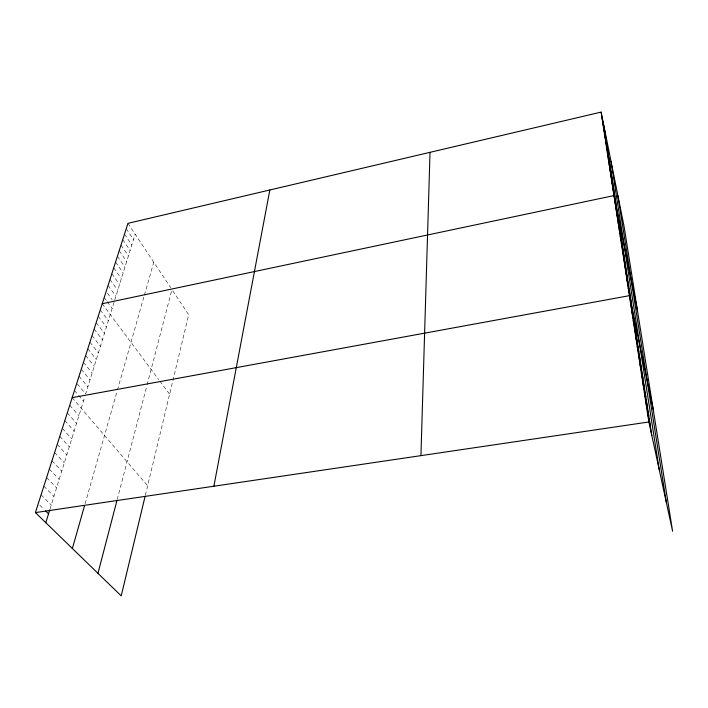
<?xml version="1.0" encoding="UTF-8"?>
<svg xmlns="http://www.w3.org/2000/svg" width="708" height="708" viewBox="0 0 708 708"><rect width="100%" height="100%" fill="white"/><g stroke="black" fill="none" stroke-linecap="round" stroke-linejoin="round"><path stroke-width="0.53" stroke-dasharray="3.54 2.66" d="M145.379 495.184L188.682 314.759L171.947 289.563M117.218 499.476L146.813 385.957M147.087 384.913L171.663 290.634M85.093 503.786L117.183 390.913M117.448 389.958L144.131 296.103M144.405 295.156L153.769 262.208M50.056 508.937L84.73 396.984M114.05 302.307L85.677 393.931L76.765 383.294M114.669 300.307L135.148 234.189M39.728 505.114L44.135 509.459M41.073 494.857L51.259 505.043M43.852 486.166L53.941 496.388M46.595 477.59L56.587 487.856M49.303 469.121L59.189 479.431M51.976 460.766L61.764 471.121M54.613 452.527L64.313 462.908M57.224 444.385L66.817 454.801M59.791 436.349L69.296 446.801M62.331 428.42L71.747 438.898M64.835 420.587L74.163 431.092M67.313 412.853L76.552 423.393M69.756 405.215L78.907 415.782M72.163 397.675L147.636 485.785M74.482 390.444L77.942 394.524M78.632 395.338L83.464 401.055M79.031 376.231L87.854 386.887M81.261 369.257L90.013 379.93M83.464 362.363L92.146 373.045M85.65 355.54L94.252 366.248M87.801 348.805L96.332 359.522M89.934 342.141L98.385 352.876M92.04 335.557L100.421 346.309M94.12 329.052L102.439 339.813M96.182 322.618L104.43 333.388M98.217 316.246L106.395 327.034M100.235 309.954L108.342 320.751M102.218 303.732L158.645 379.506M159.875 381.161L169.61 394.232M104.191 297.581L106.642 300.909M107.262 301.741L112.165 308.387M107.359 293.156L112.227 299.811M108.067 285.474L115.917 296.298M109.97 279.518L117.758 290.342M111.855 273.624L119.581 284.457M113.722 267.801L121.387 278.633M115.563 262.04L123.165 272.872M117.386 256.331L124.935 267.173M119.192 250.685L126.679 261.535M120.979 245.101L128.413 255.951M122.749 239.578L130.122 250.428M124.493 234.109L131.812 244.959M126.228 228.702L133.493 239.543M127.944 223.347L170.761 287.775"/><path stroke-width="1.06" d="M420.941 455.642L430.022 152.326M213.887 486.228L269.837 189.992M145.131 496.237L121.21 595.897L35.4 512.592L127.944 223.347L601.127 112.103L624.111 226.71L672.6 531.248L648.873 421.968L601.127 112.103M97.961 573.33L116.962 500.45M72.375 548.488L84.509 505.839M45.799 522.681L49.755 509.91M102.218 303.732L613.995 195.585L637.483 310.697M72.163 397.675L629.412 295.67L653.21 409.472M35.4 512.592L648.873 421.968M45.604 510.902L48.551 513.804M645.829 402.188L648.758 415.764M647.333 411.994L650.263 425.535M641.43 373.682L644.36 387.373M642.873 383.037L645.802 396.684M644.342 392.533L647.262 406.153M637.244 346.486L640.165 360.257M638.616 355.407L641.545 369.16M640.014 364.47L642.944 378.196M631.943 312.104L634.855 325.963M633.244 320.503L636.156 334.344M634.554 329.034L637.474 342.858M635.89 337.689L638.811 351.487M627.023 280.164L629.925 294.077M628.208 287.864L631.111 301.758M630.669 303.821L633.58 317.697M622.447 250.437L625.323 264.376M623.562 257.721L626.447 271.651M624.704 265.102L627.589 279.023M625.854 272.58L628.748 286.501M616.022 208.763L618.872 222.693M617.057 215.48L619.916 229.41M618.111 222.285L620.969 236.224M619.173 229.18L622.04 243.118M620.243 236.171L623.12 250.11M621.341 243.26L624.217 257.19M610.084 170.239L612.907 184.124M611.048 176.451L613.871 190.346M612.013 182.752L614.845 196.656M612.995 189.124L615.836 203.037M615.004 202.134L617.845 216.055M603.703 128.812L606.482 142.609M604.579 134.511L607.367 148.326M605.473 140.281L608.26 154.114M606.375 146.122L609.163 159.964M607.287 152.043L610.084 165.893M608.207 158.034L611.013 171.894M609.137 164.097L611.951 177.974M601.977 117.608L604.738 131.378M602.835 123.174L605.606 136.963M617.836 195.417L666.272 502.105M610.977 161.185L659.219 469.634M603.889 125.856L651.803 435.455"/></g></svg>
